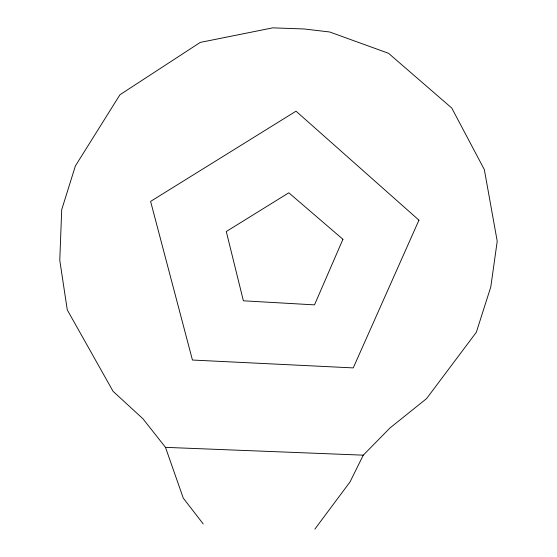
<?xml version="1.0" encoding="UTF-8"?>
<svg xmlns="http://www.w3.org/2000/svg" width="557" height="557" viewBox="0 0 557 557"><rect width="100%" height="100%" fill="white"/><g stroke="black" fill="none" stroke-linecap="round" stroke-linejoin="round"><path stroke-width="0.84" d="M203.249 523.97L183.26 498.083L165.485 447.355L142.891 418.704L113.092 391.362L67.272 309.901L59.78 260.293L61.709 209.683L75.39 165.923L119.957 94.746L200.262 42.409L272.791 27.85L304.073 28.971L329.667 31.979L388.535 53.291L451.762 108.044L484.339 169.579L497.22 241.223L490.787 286.959L476.326 332.292L426.578 398.596L389.984 427.978L363.275 455.166L350.054 481.882L314.851 529.15M165.485 447.355L363.275 455.166M342.924 239.287L314.51 304.874L243.388 300.801L226.281 231.524L288.825 192.799L342.924 239.287M418.948 220.161L353.242 367.905L192.444 360.038L150.599 201.397L296.025 111.177L418.948 220.161"/></g></svg>
